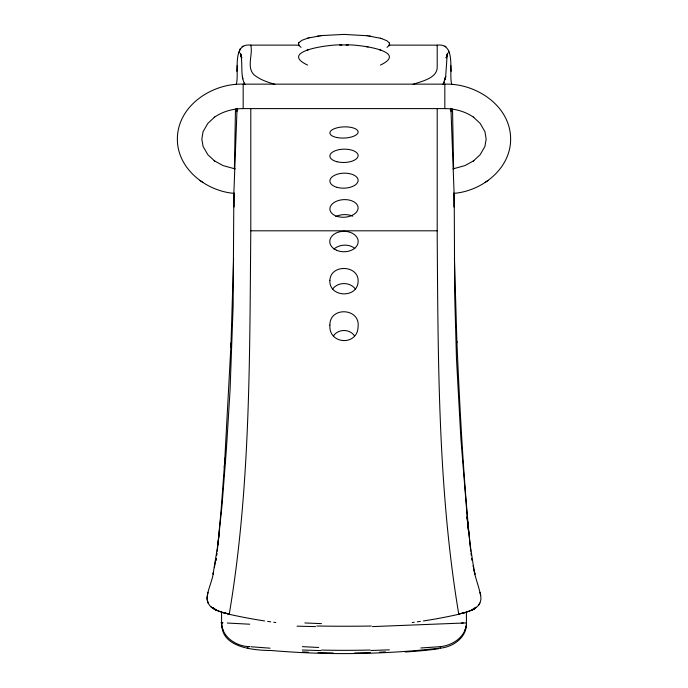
<?xml version="1.0" encoding="UTF-8"?>
<svg xmlns="http://www.w3.org/2000/svg" width="688" height="688" viewBox="0 0 688 688"><rect width="100%" height="100%" fill="white"/><g stroke="black" fill="none" stroke-linecap="round" stroke-linejoin="round"><path stroke-width="1.03" d="M250.793 109.143L250.793 230.807C249.572 358.508 250.587 487.646 229.293 613.894M437.207 45.683L437.207 45.15L388.995 45.124M221.897 622.726C220.108 647.649 253.76 650.384 271.399 650.521A853.524 853.524 0 0 0 416.601 650.504L440.286 648.148L440.294 646.668L420.858 647.976M234.058 207.028L234.152 193.087M234.41 168.749L235.477 108.91M233.585 258.387L230.893 347.285M236.19 84.615C239.734 74.055 230.936 42.647 250.793 45.124L299.005 45.124M231.073 342.873L224.357 467.393L224.985 458.002L220.968 511.915L217.245 551.2M466.421 622.778C467.333 636.993 453.272 647.064 440.286 648.148M237.042 109.031L233.86 193.285L233.12 306.194L230.05 390.354L226.361 449.746L222.095 504.562L217.915 544.44L213.074 574.17L213.547 571.84C212.454 580.896 207.724 589.152 207.011 598.233C207.208 608.682 219.713 612.062 227.969 613.799L222.155 612.329L229.242 614.083L226.713 613.507M237.085 108.326L236.853 111.714M236.861 71.268L237.283 65.394M216.78 555.311L217.012 553.255M217.915 544.44L219.248 533.553L218.99 535.599M216.187 560.238L216.428 558.321M465.991 626.931L466.318 624.764M214.355 567.686L215.989 558.329L215.593 560.531M207.948 592.316L207.011 598.233L208.094 603.075M446.718 56.923L447.535 53.243L446.718 56.923L447.2 54.601L445.669 76.497L443.141 84.443M238.719 53.63L240.198 48.71M298.368 45.7L298.859 44.531M465.991 626.794C463.454 638.481 451.509 645.49 440.294 646.668M461.287 613.507L465.802 612.337L458.758 614.083C467.479 612.148 480.749 609.276 480.972 598.087C479.579 587.045 474.342 576.776 473.249 565.588L474.961 574.325L474.496 572.003M298.583 43.043L298.583 45.09M389.632 45.7L389.417 43.043M446.168 57.809L447.372 54.799L446.168 57.809L447.037 55.522M464.624 630.896L465.423 628.849M443.218 84.289L444.224 82.07L443.149 84.4M298.807 42.673L301.989 40.274L307.699 38.201M386.966 47.352L389.193 45.46M298.532 43.138L298.859 42.587M389.141 45.546L389.468 44.995M478.633 605.156L479.932 603.015M333.388 336.036C338.1 328.649 349.9 328.649 354.612 336.036M332.45 289.278C337.688 281.676 350.312 281.676 355.55 289.278M474.918 607.839L471.237 610.247L466.387 612.062M476.027 607.203L474.281 608.734M453.667 193.388C481.729 191.221 510.737 168.99 510.634 139.01C510.573 105.617 475.726 83.059 444.818 84.142L243.182 84.142C212.274 83.059 177.427 105.617 177.366 139.01C177.263 169.067 206.417 191.324 234.548 193.414M484.963 182.544L487.981 180.497M474.634 608.648L472.088 610.05L474.737 608.622M222.009 626.794C224.589 638.576 236.81 645.808 248.179 646.625A54.773 0.705 5.9 0 1 249.787 646.634M243.251 46.087L242.073 46.707M380.421 65.076C411.725 50.181 351.645 43.525 344 45.021C336.191 43.516 276.275 50.25 307.579 65.076M221.579 622.907L221.648 622.881A82.053 0.774 4.2 0 1 223.007 622.717M307.794 49.914L308.577 49.639M306.771 50.284L307.579 49.992M413.11 84.323C421.864 81.15 437.929 78.251 437.207 66.332L437.207 45.141C457.047 42.656 448.335 73.926 451.81 84.615M308.852 37.9L320.961 35.724M307.476 38.261L309.067 37.84M453.014 168.878L464.89 165.61L473.826 160.7L473.37 161.001L480.147 154.714L484.937 146.415L486.158 139.071L484.945 131.692L480.155 123.384L473.378 117.098L473.774 117.381C465.372 111.447 455.035 108.652 444.818 108.601L243.182 108.601C232.965 108.652 222.628 111.447 214.226 117.381L214.622 117.098L207.845 123.384L203.055 131.692L201.842 139.071L203.063 146.415L207.853 154.714L214.63 161.001L214.174 160.7L223.11 165.61L235.184 168.904M319.103 35.965L317.082 36.258M322.698 35.518L344 34.4L367.237 35.75M320.763 35.75L322.878 35.501M221.648 622.881L222.233 622.855M385.469 651.906L379.595 652.215M389.331 649.842L370.978 650.495M370.454 652.594L354.604 652.972M372.466 626.596L466.421 622.907M339.717 45.124L341.859 45.124M346.141 45.124L348.283 45.124M250.793 230.807L437.207 230.807M333.259 652.972L317.976 652.602M315.534 626.596L297.044 626.166M248.179 646.625L249.004 646.651M320.814 650.59L302.238 649.997M227.324 623.036L249.744 624.214M308.31 652.207L302.531 651.906M250.982 646.763L270.109 648.182M367.039 35.724L380.524 38.261M370.918 36.258L368.897 35.965M365.861 46.552L366.627 46.672M367.28 46.775L368.097 46.904M381.573 38.58L386.966 40.781L389.468 43.138M274.899 84.323C267.46 82.164 259.737 79.67 253.769 74.545C246.442 66.848 253.098 54.395 250.793 45.141L250.793 45.683M380.301 38.201L381.806 38.64M379.423 49.639L381.229 50.284M221.613 612.062L216.763 610.247L213.16 607.857M445.927 46.707L444.749 46.087M301.034 47.352L298.532 44.995M200.019 180.497L203.037 182.544M211.061 606.971L215.946 610.058L212.661 607.736M213.065 607.839L214.381 608.889M389.141 44.531L389.417 44.995M240.8 54.601L241.282 56.923L240.465 53.243C243.277 63.442 239.871 74.777 244.859 84.443M244.154 82.973L244.782 84.289M222.577 628.849L223.376 630.896M448.499 50.336L449.29 53.63M458.733 613.997C438.015 490.467 438.196 363.625 437.207 238.409L437.207 109.143M480.783 595.49L480.061 592.325M242.331 76.497L242.778 78.871M473.679 567.849L470.128 544.612L467.023 516.74L468.795 533.733L468.021 526.475M221.682 624.764L222.009 626.931M471.572 558.295L471.813 560.221M470.755 551.174C463.574 481.419 459.911 411.355 456.866 341.308M470.988 553.229L471.22 555.285M467.806 524.471L460.857 438.153L456.479 358.758L454.691 295.066L454.226 196.708L450.958 109.031M451.147 111.714L450.907 108.326M451.139 71.268L450.717 65.394M456.927 342.882L454.415 258.387M452.523 108.91L453.59 168.758M453.848 193.096L453.942 207.028M247.706 646.668L247.714 648.113M466.421 611.408L466.421 624.386M444.818 84.142L444.818 108.601M243.182 84.142L243.182 108.601M221.579 611.408L221.579 624.386M458.801 614.289A525.709 525.709 0 0 1 423.43 620.946M420.368 621.402A525.709 525.709 0 0 1 417.298 621.849M414.228 622.27A525.709 525.709 0 0 1 412.181 622.537M275.819 622.537A525.709 525.709 0 0 1 273.772 622.27M270.702 621.849A525.709 525.709 0 0 1 267.632 621.402M264.57 620.946A525.709 525.709 0 0 1 229.199 614.289M333.921 249.039A14.25 11.128 -8.4 0 1 354.827 248.497M335.761 216.582A14.13 8.824 -3.5 0 1 352.729 216.178M463.291 622.924A82.422 0.834 -4.2 0 1 461.33 623.13M318.664 647.468A98.608 3.027 2.5 0 1 302.35 646.643M370.161 650.022A127.142 15.308 0 0 1 321.58 650.074M438.591 648.732A98.848 8.643 -0.6 0 1 405.249 651.983M321.451 623.62A123.96 1.815 2.1 0 1 304.879 622.958M371.305 626.037A150.62 13.373 0 0 1 316.764 626.003M329.887 325.106C328.374 344.645 357.872 346.279 358.113 326.49C360.185 307.889 329.578 306.358 329.887 325.106M329.887 280.3C328.778 297.56 357.579 298.764 358.113 281.547C359.076 264.914 330.593 263.822 329.887 280.3M445.669 76.497L445.136 79.275L445.669 76.497M445.6 76.901L445.024 79.705L445.6 76.901M240.963 55.522L240.628 54.799L241.832 57.809L240.963 55.522M336.466 250.208A14.207 10.217 0 0 0 358.19 241.884A14.207 10.217 0 0 0 337.309 232.518A14.207 10.217 0 0 0 336.466 250.208M337.025 216.35A14.13 8.815 -3.3 0 0 358.113 207.879A14.13 8.815 -3.3 0 0 336.862 201.077A14.13 8.815 -3.3 0 0 337.025 216.35M337.12 187.385A14.138 7.508 -1.8 0 0 358.13 180.23A14.138 7.508 -1.8 0 0 336.75 174.391A14.138 7.508 -1.8 0 0 337.12 187.385M336.905 161.697A14.138 6.656 -1.2 0 0 358.138 155.608A14.138 6.656 -1.2 0 0 336.957 150.165A14.138 6.656 -1.2 0 0 336.905 161.697M337.068 137.566A14.138 5.59 -2.2 0 0 358.13 131.967A14.138 5.59 -2.2 0 0 336.802 127.891A14.138 5.59 -2.2 0 0 337.068 137.566"/></g></svg>
